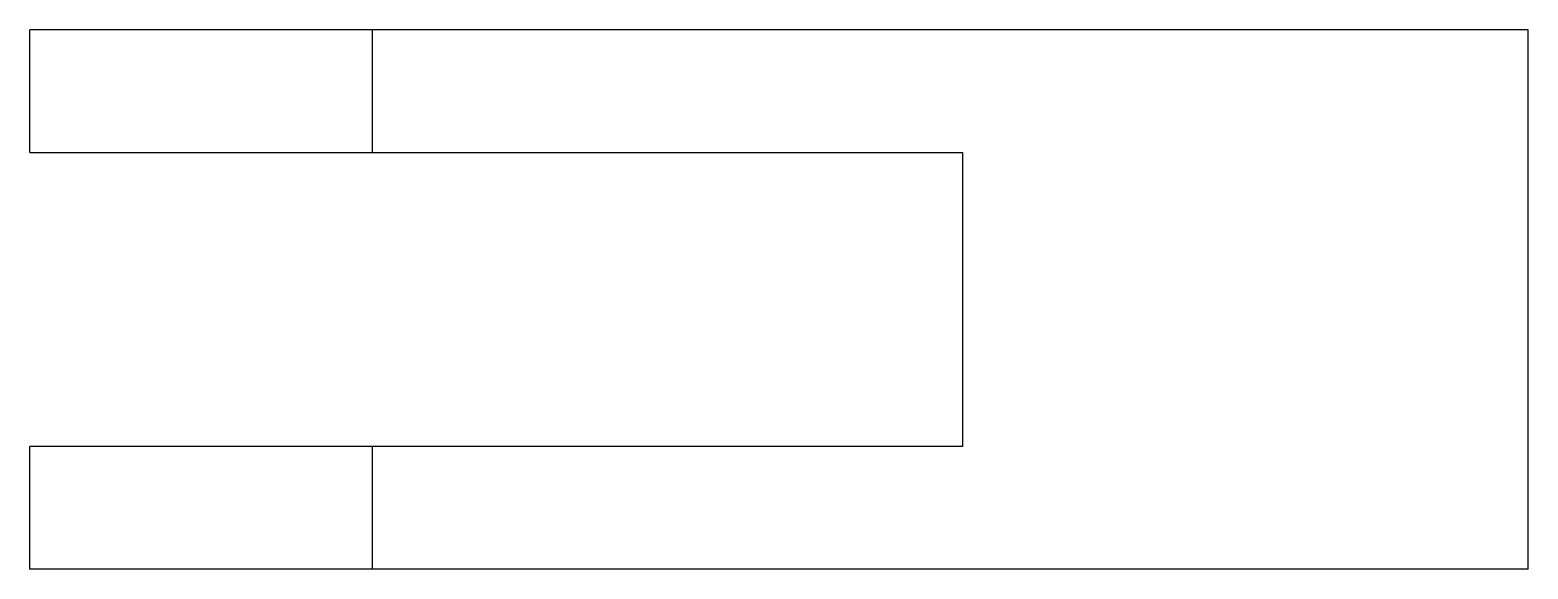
# Model space of a CAD drawing. Header units: metres. Extents: x -18.1 to 43.1, y -22 to 0.
import ezdxf

# ---------------------------------------------------------------- set-up
doc = ezdxf.new("R2010")
doc.units = ezdxf.units.M

msp = doc.modelspace()

# ---------------------------------------------------------------- linework, layer by layer
for points in [[(-18.1, -5), (-18.1, -4.9), (-18.1, -4.8), (-18.1, -4.7), (-18.1, -4.6), (-18.1, -4.5), (-18.1, -4.4), (-18.1, -4.3), (-18.1, -4.2), (-18.1, -4.1), (-18.1, -4), (-18.1, -3.9), (-18.1, -3.8), (-18.1, -3.7), (-18.1, -3.6), (-18.1, -3.5), (-18.1, -3.4), (-18.1, -3.3), (-18.1, -3.2), (-18.1, -3.1), (-18.1, -3), (-18.1, -2.9), (-18.1, -2.8), (-18.1, -2.7), (-18.1, -2.6), (-18.1, -2.5), (-18.1, -2.4), (-18.1, -2.3), (-18.1, -2.2), (-18.1, -2.1), (-18.1, -2), (-18.1, -1.9), (-18.1, -1.8), (-18.1, -1.7), (-18.1, -1.6), (-18.1, -1.5), (-18.1, -1.4), (-18.1, -1.3), (-18.1, -1.2), (-18.1, -1.1), (-18.1, -1), (-18.1, -0.9), (-18.1, -0.8), (-18.1, -0.7), (-18.1, -0.6), (-18.1, -0.5), (-18.1, -0.4), (-18.1, -0.3), (-18.1, -0.2), (-18.1, -0.1), (-18.1, 0)], [(-4.1, 0), (-4.149, 0), (-4.198, 0), (-4.247, 0), (-4.338, 0), (-4.483, 0), (-4.628, 0), (-4.773, 0), (-4.993, 0), (-5.227, 0), (-5.46, 0), (-5.716, 0), (-6.026, 0), (-6.337, 0), (-6.647, 0), (-7.001, 0), (-7.373, 0), (-7.744, 0), (-8.122, 0), (-8.536, 0), (-8.951, 0), (-9.365, 0), (-9.792, 0), (-10.228, 0), (-10.664, 0), (-11.1, 0), (-11.536, 0), (-11.972, 0), (-12.408, 0), (-12.835, 0), (-13.249, 0), (-13.664, 0), (-14.078, 0), (-14.456, 0), (-14.827, 0), (-15.199, 0), (-15.553, 0), (-15.863, 0), (-16.174, 0), (-16.484, 0), (-16.74, 0), (-16.973, 0), (-17.207, 0), (-17.427, 0), (-17.572, 0), (-17.717, 0), (-17.862, 0), (-17.953, 0), (-18.002, 0), (-18.051, 0), (-18.1, 0)], [(-4.1, -5), (-4.1, -4.9), (-4.1, -4.8), (-4.1, -4.7), (-4.1, -4.6), (-4.1, -4.5), (-4.1, -4.4), (-4.1, -4.3), (-4.1, -4.2), (-4.1, -4.1), (-4.1, -4), (-4.1, -3.9), (-4.1, -3.8), (-4.1, -3.7), (-4.1, -3.6), (-4.1, -3.5), (-4.1, -3.4), (-4.1, -3.3), (-4.1, -3.2), (-4.1, -3.1), (-4.1, -3), (-4.1, -2.9), (-4.1, -2.8), (-4.1, -2.7), (-4.1, -2.6), (-4.1, -2.5), (-4.1, -2.4), (-4.1, -2.3), (-4.1, -2.2), (-4.1, -2.1), (-4.1, -2), (-4.1, -1.9), (-4.1, -1.8), (-4.1, -1.7), (-4.1, -1.6), (-4.1, -1.5), (-4.1, -1.4), (-4.1, -1.3), (-4.1, -1.2), (-4.1, -1.1), (-4.1, -1), (-4.1, -0.9), (-4.1, -0.8), (-4.1, -0.7), (-4.1, -0.6), (-4.1, -0.5), (-4.1, -0.4), (-4.1, -0.3), (-4.1, -0.2), (-4.1, -0.1), (-4.1, 0)], [(43.1, 0), (42.156, 0), (41.212, 0), (40.268, 0), (39.324, 0), (38.38, 0), (37.436, 0), (36.492, 0), (35.548, 0), (34.604, 0), (33.66, 0), (32.716, 0), (31.772, 0), (30.828, 0), (29.884, 0), (28.94, 0), (27.996, 0), (27.052, 0), (26.108, 0), (25.164, 0), (24.22, 0), (23.276, 0), (22.332, 0), (21.388, 0), (20.444, 0), (19.5, 0), (18.556, 0), (17.612, 0), (16.668, 0), (15.724, 0), (14.78, 0), (13.836, 0), (12.892, 0), (11.948, 0), (11.004, 0), (10.06, 0), (9.116, 0), (8.172, 0), (7.228, 0), (6.284, 0), (5.34, 0), (4.396, 0), (3.452, 0), (2.508, 0), (1.564, 0), (0.62, 0), (-0.324, 0), (-1.268, 0), (-2.212, 0), (-3.156, 0), (-4.1, 0)], [(43.1, -22), (43.1, -21.56), (43.1, -21.12), (43.1, -20.68), (43.1, -20.24), (43.1, -19.8), (43.1, -19.36), (43.1, -18.92), (43.1, -18.48), (43.1, -18.04), (43.1, -17.6), (43.1, -17.16), (43.1, -16.72), (43.1, -16.28), (43.1, -15.84), (43.1, -15.4), (43.1, -14.96), (43.1, -14.52), (43.1, -14.08), (43.1, -13.64), (43.1, -13.2), (43.1, -12.76), (43.1, -12.32), (43.1, -11.88), (43.1, -11.44), (43.1, -11), (43.1, -10.56), (43.1, -10.12), (43.1, -9.68), (43.1, -9.24), (43.1, -8.8), (43.1, -8.36), (43.1, -7.92), (43.1, -7.48), (43.1, -7.04), (43.1, -6.6), (43.1, -6.16), (43.1, -5.72), (43.1, -5.28), (43.1, -4.84), (43.1, -4.4), (43.1, -3.96), (43.1, -3.52), (43.1, -3.08), (43.1, -2.64), (43.1, -2.2), (43.1, -1.76), (43.1, -1.32), (43.1, -0.88), (43.1, -0.44), (43.1, 0)], [(-18.1, -5), (-18.051, -5), (-18.002, -5), (-17.953, -5), (-17.862, -5), (-17.717, -5), (-17.572, -5), (-17.427, -5), (-17.207, -5), (-16.973, -5), (-16.74, -5), (-16.484, -5), (-16.174, -5), (-15.863, -5), (-15.553, -5), (-15.199, -5), (-14.827, -5), (-14.456, -5), (-14.078, -5), (-13.664, -5), (-13.249, -5), (-12.835, -5), (-12.408, -5), (-11.972, -5), (-11.536, -5), (-11.1, -5), (-10.664, -5), (-10.228, -5), (-9.792, -5), (-9.365, -5), (-8.951, -5), (-8.536, -5), (-8.122, -5), (-7.744, -5), (-7.373, -5), (-7.001, -5), (-6.647, -5), (-6.337, -5), (-6.026, -5), (-5.716, -5), (-5.46, -5), (-5.227, -5), (-4.993, -5), (-4.773, -5), (-4.628, -5), (-4.483, -5), (-4.338, -5), (-4.247, -5), (-4.198, -5), (-4.149, -5), (-4.1, -5)], [(-4.1, -5), (-3.618, -5), (-3.136, -5), (-2.654, -5), (-2.172, -5), (-1.69, -5), (-1.208, -5), (-0.726, -5), (-0.244, -5), (0.238, -5), (0.72, -5), (1.202, -5), (1.684, -5), (2.166, -5), (2.648, -5), (3.13, -5), (3.612, -5), (4.094, -5), (4.576, -5), (5.058, -5), (5.54, -5), (6.022, -5), (6.504, -5), (6.986, -5), (7.468, -5), (7.95, -5), (8.432, -5), (8.914, -5), (9.396, -5), (9.878, -5), (10.36, -5), (10.842, -5), (11.324, -5), (11.806, -5), (12.288, -5), (12.77, -5), (13.252, -5), (13.734, -5), (14.216, -5), (14.698, -5), (15.18, -5), (15.662, -5), (16.144, -5), (16.626, -5), (17.108, -5), (17.59, -5), (18.072, -5), (18.554, -5), (19.036, -5), (19.518, -5), (20, -5)], [(20, -5), (20, -5.24), (20, -5.48), (20, -5.72), (20, -5.96), (20, -6.2), (20, -6.44), (20, -6.68), (20, -6.92), (20, -7.16), (20, -7.4), (20, -7.64), (20, -7.88), (20, -8.12), (20, -8.36), (20, -8.6), (20, -8.84), (20, -9.08), (20, -9.32), (20, -9.56), (20, -9.8), (20, -10.04), (20, -10.28), (20, -10.52), (20, -10.76), (20, -11), (20, -11.24), (20, -11.48), (20, -11.72), (20, -11.96), (20, -12.2), (20, -12.44), (20, -12.68), (20, -12.92), (20, -13.16), (20, -13.4), (20, -13.64), (20, -13.88), (20, -14.12), (20, -14.36), (20, -14.6), (20, -14.84), (20, -15.08), (20, -15.32), (20, -15.56), (20, -15.8), (20, -16.04), (20, -16.28), (20, -16.52), (20, -16.76), (20, -17)], [(-4.1, -17), (-4.149, -17), (-4.198, -17), (-4.247, -17), (-4.338, -17), (-4.483, -17), (-4.628, -17), (-4.773, -17), (-4.993, -17), (-5.227, -17), (-5.46, -17), (-5.716, -17), (-6.026, -17), (-6.337, -17), (-6.647, -17), (-7.001, -17), (-7.373, -17), (-7.744, -17), (-8.122, -17), (-8.536, -17), (-8.951, -17), (-9.365, -17), (-9.792, -17), (-10.228, -17), (-10.664, -17), (-11.1, -17), (-11.536, -17), (-11.972, -17), (-12.408, -17), (-12.835, -17), (-13.249, -17), (-13.664, -17), (-14.078, -17), (-14.456, -17), (-14.827, -17), (-15.199, -17), (-15.553, -17), (-15.863, -17), (-16.174, -17), (-16.484, -17), (-16.74, -17), (-16.973, -17), (-17.207, -17), (-17.427, -17), (-17.572, -17), (-17.717, -17), (-17.862, -17), (-17.953, -17), (-18.002, -17), (-18.051, -17), (-18.1, -17)], [(-18.1, -22), (-18.1, -21.9), (-18.1, -21.8), (-18.1, -21.7), (-18.1, -21.6), (-18.1, -21.5), (-18.1, -21.4), (-18.1, -21.3), (-18.1, -21.2), (-18.1, -21.1), (-18.1, -21), (-18.1, -20.9), (-18.1, -20.8), (-18.1, -20.7), (-18.1, -20.6), (-18.1, -20.5), (-18.1, -20.4), (-18.1, -20.3), (-18.1, -20.2), (-18.1, -20.1), (-18.1, -20), (-18.1, -19.9), (-18.1, -19.8), (-18.1, -19.7), (-18.1, -19.6), (-18.1, -19.5), (-18.1, -19.4), (-18.1, -19.3), (-18.1, -19.2), (-18.1, -19.1), (-18.1, -19), (-18.1, -18.9), (-18.1, -18.8), (-18.1, -18.7), (-18.1, -18.6), (-18.1, -18.5), (-18.1, -18.4), (-18.1, -18.3), (-18.1, -18.2), (-18.1, -18.1), (-18.1, -18), (-18.1, -17.9), (-18.1, -17.8), (-18.1, -17.7), (-18.1, -17.6), (-18.1, -17.5), (-18.1, -17.4), (-18.1, -17.3), (-18.1, -17.2), (-18.1, -17.1), (-18.1, -17)], [(20, -17), (19.518, -17), (19.036, -17), (18.554, -17), (18.072, -17), (17.59, -17), (17.108, -17), (16.626, -17), (16.144, -17), (15.662, -17), (15.18, -17), (14.698, -17), (14.216, -17), (13.734, -17), (13.252, -17), (12.77, -17), (12.288, -17), (11.806, -17), (11.324, -17), (10.842, -17), (10.36, -17), (9.878, -17), (9.396, -17), (8.914, -17), (8.432, -17), (7.95, -17), (7.468, -17), (6.986, -17), (6.504, -17), (6.022, -17), (5.54, -17), (5.058, -17), (4.576, -17), (4.094, -17), (3.612, -17), (3.13, -17), (2.648, -17), (2.166, -17), (1.684, -17), (1.202, -17), (0.72, -17), (0.238, -17), (-0.244, -17), (-0.726, -17), (-1.208, -17), (-1.69, -17), (-2.172, -17), (-2.654, -17), (-3.136, -17), (-3.618, -17), (-4.1, -17)], [(-4.1, -22), (-4.1, -21.9), (-4.1, -21.8), (-4.1, -21.7), (-4.1, -21.6), (-4.1, -21.5), (-4.1, -21.4), (-4.1, -21.3), (-4.1, -21.2), (-4.1, -21.1), (-4.1, -21), (-4.1, -20.9), (-4.1, -20.8), (-4.1, -20.7), (-4.1, -20.6), (-4.1, -20.5), (-4.1, -20.4), (-4.1, -20.3), (-4.1, -20.2), (-4.1, -20.1), (-4.1, -20), (-4.1, -19.9), (-4.1, -19.8), (-4.1, -19.7), (-4.1, -19.6), (-4.1, -19.5), (-4.1, -19.4), (-4.1, -19.3), (-4.1, -19.2), (-4.1, -19.1), (-4.1, -19), (-4.1, -18.9), (-4.1, -18.8), (-4.1, -18.7), (-4.1, -18.6), (-4.1, -18.5), (-4.1, -18.4), (-4.1, -18.3), (-4.1, -18.2), (-4.1, -18.1), (-4.1, -18), (-4.1, -17.9), (-4.1, -17.8), (-4.1, -17.7), (-4.1, -17.6), (-4.1, -17.5), (-4.1, -17.4), (-4.1, -17.3), (-4.1, -17.2), (-4.1, -17.1), (-4.1, -17)], [(-4.1, -22), (-4.149, -22), (-4.198, -22), (-4.247, -22), (-4.338, -22), (-4.483, -22), (-4.628, -22), (-4.773, -22), (-4.993, -22), (-5.227, -22), (-5.46, -22), (-5.716, -22), (-6.026, -22), (-6.337, -22), (-6.647, -22), (-7.001, -22), (-7.373, -22), (-7.744, -22), (-8.122, -22), (-8.536, -22), (-8.951, -22), (-9.365, -22), (-9.792, -22), (-10.228, -22), (-10.664, -22), (-11.1, -22), (-11.536, -22), (-11.972, -22), (-12.408, -22), (-12.835, -22), (-13.249, -22), (-13.664, -22), (-14.078, -22), (-14.456, -22), (-14.827, -22), (-15.199, -22), (-15.553, -22), (-15.863, -22), (-16.174, -22), (-16.484, -22), (-16.74, -22), (-16.973, -22), (-17.207, -22), (-17.427, -22), (-17.572, -22), (-17.717, -22), (-17.862, -22), (-17.953, -22), (-18.002, -22), (-18.051, -22), (-18.1, -22)], [(43.1, -22), (42.156, -22), (41.212, -22), (40.268, -22), (39.324, -22), (38.38, -22), (37.436, -22), (36.492, -22), (35.548, -22), (34.604, -22), (33.66, -22), (32.716, -22), (31.772, -22), (30.828, -22), (29.884, -22), (28.94, -22), (27.996, -22), (27.052, -22), (26.108, -22), (25.164, -22), (24.22, -22), (23.276, -22), (22.332, -22), (21.388, -22), (20.444, -22), (19.5, -22), (18.556, -22), (17.612, -22), (16.668, -22), (15.724, -22), (14.78, -22), (13.836, -22), (12.892, -22), (11.948, -22), (11.004, -22), (10.06, -22), (9.116, -22), (8.172, -22), (7.228, -22), (6.284, -22), (5.34, -22), (4.396, -22), (3.452, -22), (2.508, -22), (1.564, -22), (0.62, -22), (-0.324, -22), (-1.268, -22), (-2.212, -22), (-3.156, -22), (-4.1, -22)]]:
    msp.add_lwpolyline(points)

doc.saveas('drawing.dxf')
